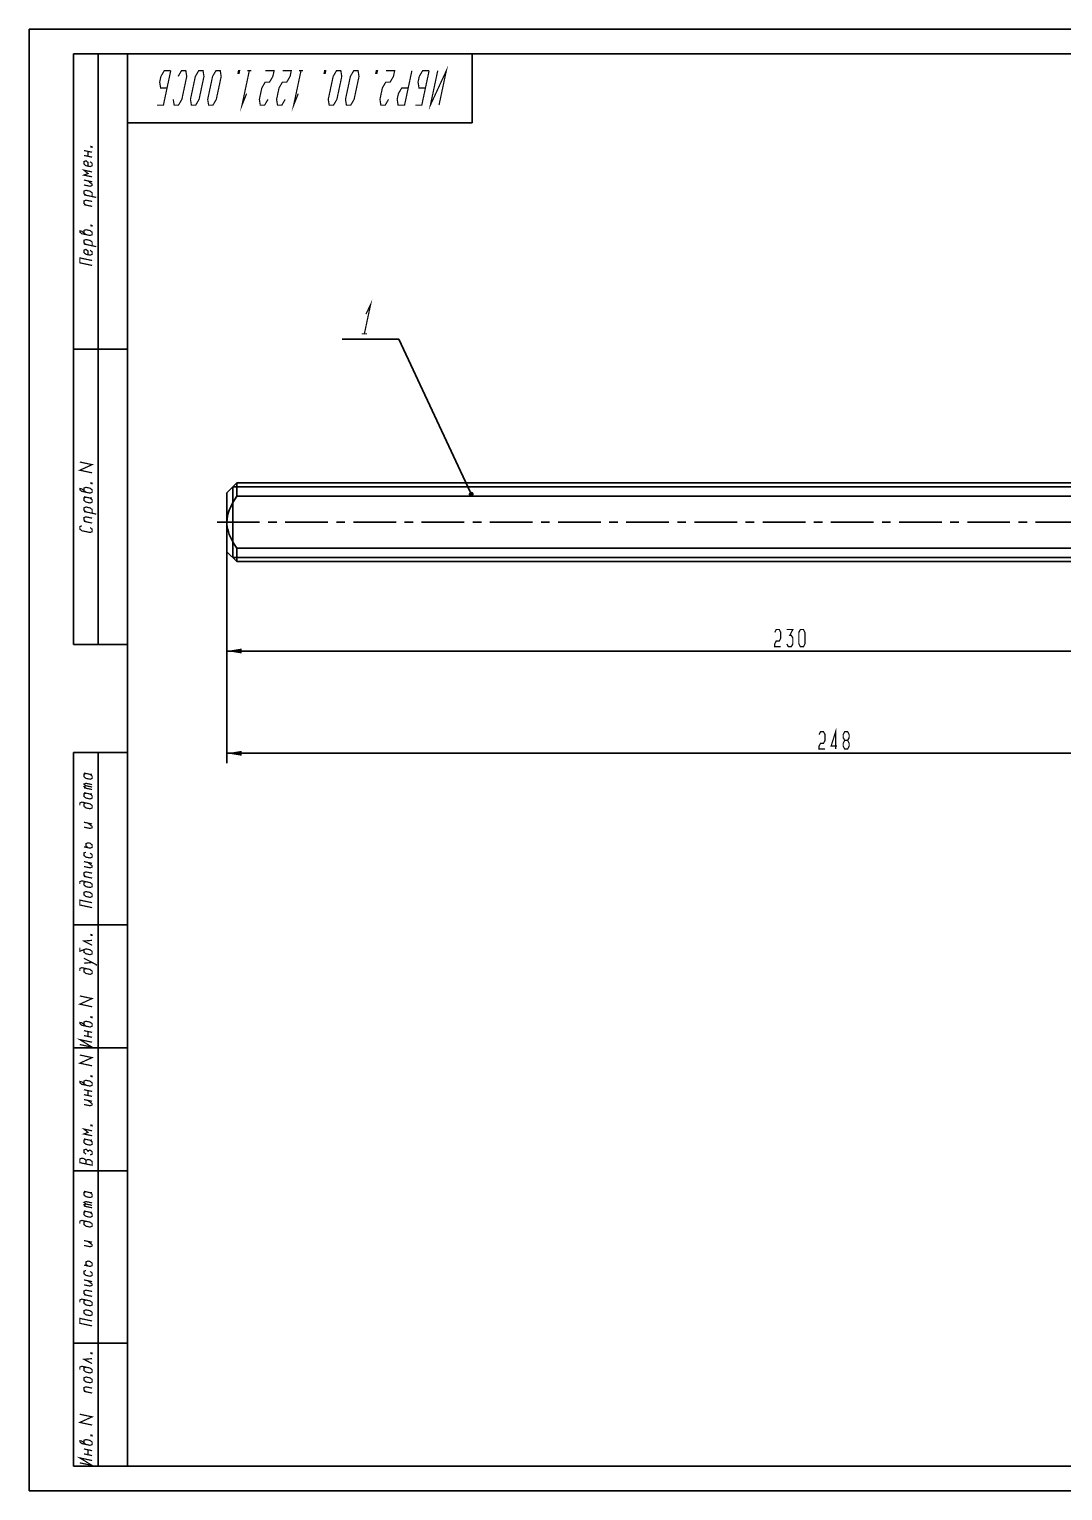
# Model space of a CAD drawing. Header units: millimetres. Extents: x 0 to 420, y 0 to 297.
# Drawn here: x 0 to 210, y 0 to 297 of the extents above; entities that cross this region are included whole.
import ezdxf

# ---------------------------------------------------------------- set-up
doc = ezdxf.new("R2010")
doc.units = ezdxf.units.MM
doc.header["$LTSCALE"] = 23.1
doc.linetypes.add('CENTER', pattern=[0.6, 0.375, -0.075, 0.075, -0.075])
doc.layers.get('0').update_dxf_attribs({"linetype": 'CONTINUOUS'})
doc.layers.add('ALL_AXIS', color=7, linetype='CONTINUOUS')
doc.layers.add('ALL_DIMENSIONS', color=7, linetype='CONTINUOUS')
doc.styles.get("Standard").update_dxf_attribs({"font": 'txt', "width": 0.7})
doc.dimstyles.new('DIMSTYLE_1', dxfattribs={"dimtxt": 3.5, "dimasz": 3, "dimexe": 0.18, "dimexo": 0.0625, "dimgap": 0.09, "dimtad": 1, "dimdec": 5, "dimdsep": 46, "dimtxsty": 'STANDARD', "dimblk": '_FILLED', "dimblk1": '_FILLED', "dimblk2": '_FILLED', "dimcen": 0.09, "dimadec": 0, "dimazin": 0, "dimtp": 0.5, "dimtm": 0.5, "dimtfac": 1, "dimtdec": 5, "dimtofl": 0, "dimtmove": 0, "dimatfit": 3, "dimldrblk": '_FILLED', "dimfxl": 1, "dimtolj": 1, "dimarcsym": 0})

# ---------------------------------------------------------------- blocks, each defined once
blk = doc.blocks.new('_FILLED')
at = {"color": 0, "linetype": 'BYBLOCK'}
blk.add_solid([(0, 0), (-1, 0.167), (-1, -0.167)], dxfattribs=at)
blk = doc.blocks.new('*D0')
at = {"layer": 'ALL_DIMENSIONS', "color": 2, "linetype": 'CONTINUOUS'}
for p, q in [((40.15, 196.82), (40.15, 147.86)), ((288.15, 166.82), (288.15, 147.86)), ((40.15, 149.86), (164.15, 149.86)), ((288.15, 149.86), (164.15, 149.86))]:
    blk.add_line(p, q, dxfattribs=at)
at = {"layer": 'ALL_DIMENSIONS', "color": 2, "linetype": 'CONTINUOUS', "xscale": 3, "yscale": 3, "zscale": 3, "rotation": 180}
blk.add_blockref('_FILLED', (40.15, 149.86), dxfattribs=at)
at = {"layer": 'ALL_DIMENSIONS', "color": 2, "linetype": 'CONTINUOUS', "xscale": 3, "yscale": 3, "zscale": 3}
blk.add_blockref('_FILLED', (288.15, 149.86), dxfattribs=at)
blk = doc.blocks.new('*D3')
at = {"layer": 'ALL_DIMENSIONS', "color": 2, "linetype": 'CONTINUOUS'}
for p, q in [((40.15, 190.82), (40.15, 168.64)), ((270.15, 188.82), (270.15, 168.64)), ((40.15, 170.64), (155.15, 170.64)), ((270.15, 170.64), (155.15, 170.64))]:
    blk.add_line(p, q, dxfattribs=at)
at = {"layer": 'ALL_DIMENSIONS', "color": 2, "linetype": 'CONTINUOUS', "xscale": 3, "yscale": 3, "zscale": 3, "rotation": 180}
blk.add_blockref('_FILLED', (40.15, 170.64), dxfattribs=at)
at = {"layer": 'ALL_DIMENSIONS', "color": 2, "linetype": 'CONTINUOUS', "xscale": 3, "yscale": 3, "zscale": 3}
blk.add_blockref('_FILLED', (270.15, 170.64), dxfattribs=at)
blk = doc.blocks.new('BALLOON_BL4', base_point=(76.6, 222.02))
at = {"color": 2, "linetype": 'CONTINUOUS'}
for p in [(63.61, 234), (89.59, 202.96)]:
    blk.add_line(p, (75.13, 234), dxfattribs=at)
at = {"color": 2, "linetype": 'CONTINUOUS', "const_width": 0.25}
for points in [[(68.42, 239.09), (69.37, 241.09), (68.09, 235.09)], [(67.57, 235.09), (68.62, 235.09)]]:
    blk.add_lwpolyline(points, dxfattribs=at)
at = {"color": 2, "linetype": 'CONTINUOUS', "const_width": 0.5}
blk.add_lwpolyline([(89.55, 202.5, 1), (90.05, 202.5, 1)], format="xyb", close=True, dxfattribs=at)

msp = doc.modelspace()

# ---------------------------------------------------------------- linework, layer by layer
at = {"color": 7, "linetype": 'CONTINUOUS'}
for p, q in [((0, 297), (0, 0)), ((0, 297), (420, 297)), ((9, 172), (9, 292)), ((9, 292), (20, 292)), ((14, 172), (14, 292)), ((20, 172), (20, 292)), ((90, 292), (20, 292)), ((20, 278), (20, 292)), ((20, 292), (20, 5)), ((20, 292), (415, 292)), ((90, 278), (90, 292)), ((90, 278), (20, 278)), ((9, 232), (20, 232)), ((42.154283, 204.823864), (40.154283, 202.823864)), ((40.154283, 190.823864), (40.154283, 202.823864)), ((41.354283, 204.023864), (41.354283, 189.623864)), ((42.154283, 204.823864), (42.154283, 202.115366)), ((273.775082, 202.115366), (42.154283, 202.115366)), ((42.154283, 188.823864), (40.154283, 190.823864)), ((42.154283, 191.532361), (42.154283, 188.823864)), ((274.982589, 191.532361), (42.154283, 191.532361)), ((9, 172), (20, 172)), ((9, 5), (9, 150)), ((9, 150), (20, 150)), ((14, 5), (14, 150)), ((20, 5), (20, 150)), ((9, 115), (20, 115)), ((9, 90), (20, 90)), ((9, 65), (20, 65)), ((9, 30), (20, 30)), ((9, 5), (20, 5)), ((415, 5), (20, 5)), ((0, 0), (420, 0))]:
    msp.add_line(p, q, dxfattribs=at)
at = {"color": 2, "linetype": 'CONTINUOUS'}
for p, q in [((41.354283, 204.023864), (270.154283, 204.023864)), ((41.354283, 189.623864), (270.154283, 189.623864))]:
    msp.add_line(p, q, dxfattribs=at)
at = {"color": 2, "linetype": 'CONTINUOUS', "const_width": 0.25}
for points in [[(28.749998, 288.578203), (27.262105, 281.578195), (25.949604, 281.578195)], [(28.749998, 288.578203), (27.437498, 288.578203), (26.752017, 287.411514), (26.504034, 286.24485), (26.693552, 285.078186), (28.006052, 285.078186)], [(29.260085, 282.744858), (29.449603, 281.578195), (30.324604, 281.578195), (31.010088, 282.744858), (32.002018, 287.411514), (31.812501, 288.578203), (30.9375, 288.578203), (30.252016, 287.411514)], [(35.312498, 288.578203), (35.502016, 287.411514), (34.510085, 282.744858), (33.824605, 281.578195), (32.949604, 281.578195), (32.760087, 282.744858), (33.752017, 287.411514), (34.437501, 288.578203), (35.312498, 288.578203)], [(38.8125, 288.578203), (39.002017, 287.411514), (38.010087, 282.744858), (37.324603, 281.578195), (36.449605, 281.578195), (36.260088, 282.744858), (37.252018, 287.411514), (37.937498, 288.578203), (38.8125, 288.578203)], [(42.531248, 288.578203), (42.75, 288.578203), (42.626007, 287.994858), (42.40726, 287.994858), (42.531248, 288.578203)], [(44.164321, 283.911522), (43.230853, 281.578195), (44.71875, 288.578203)], [(45.156248, 288.578203), (44.281251, 288.578203)], [(48.510087, 282.744858), (47.824603, 281.578195), (46.949605, 281.578195), (46.760088, 282.744858), (47.256053, 285.078186), (47.941536, 286.24485), (48.816534, 286.24485), (49.502017, 287.411514), (49.749998, 288.578203), (48, 288.578203)], [(52.010088, 282.744858), (51.324604, 281.578195), (50.449603, 281.578195), (50.260085, 282.744858), (50.756051, 285.078186), (51.441534, 286.24485), (52.316535, 286.24485), (53.002018, 287.411514), (53.25, 288.578203), (51.500001, 288.578203)], [(54.664318, 283.911522), (53.730853, 281.578195), (55.218753, 288.578203)], [(55.656248, 288.578203), (54.781251, 288.578203)], [(60.031251, 288.578203), (60.249998, 288.578203), (60.12601, 287.994858), (59.907262, 287.994858), (60.031251, 288.578203)], [(63.312501, 288.578203), (63.502018, 287.411514), (62.510088, 282.744858), (61.824601, 281.578195), (60.949603, 281.578195), (60.760085, 282.744858), (61.752016, 287.411514), (62.437503, 288.578203), (63.312501, 288.578203)], [(66.812498, 288.578203), (67.002016, 287.411514), (66.010085, 282.744858), (65.324605, 281.578195), (64.449601, 281.578195), (64.26009, 282.744858), (65.252014, 287.411514), (65.937501, 288.578203), (66.812498, 288.578203)], [(70.531251, 288.578203), (70.749998, 288.578203), (70.62601, 287.994858), (70.407262, 287.994858), (70.531251, 288.578203)], [(73.010088, 282.744858), (72.324601, 281.578195), (71.449603, 281.578195), (71.260085, 282.744858), (71.756054, 285.078186), (72.441534, 286.24485), (73.316532, 286.24485), (74.002018, 287.411514), (74.250003, 288.578203), (72.500001, 288.578203)], [(77.750001, 288.578203), (76.262101, 281.578195), (74.949601, 281.578195), (74.76009, 282.744858), (75.008068, 283.911522), (75.693554, 285.078186), (77.006054, 285.078186)], [(81.249998, 288.578203), (79.762105, 281.578195), (78.449605, 281.578195)], [(81.249998, 288.578203), (79.937498, 288.578203), (79.252018, 287.411514), (79.004034, 286.24485), (79.193552, 285.078186), (80.506052, 285.078186)], [(83.262103, 281.578195), (84.750003, 288.578203), (81.512101, 281.578195), (83.000001, 288.578203)], [(12.777926, 273.125002), (12.777926, 273.000007), (12.569592, 273.044279), (12.569592, 273.169274), (12.777926, 273.125002)], [(11.111259, 272.354268), (12.777926, 271.999995)], [(12.777926, 271.000009), (11.111259, 271.354255)], [(11.944593, 269.17712), (11.944593, 269.927142), (11.527926, 270.265701), (11.111259, 270.104253), (11.111259, 269.604272), (11.527926, 269.265688), (12.361259, 269.088578), (12.777926, 269.25), (12.777926, 269.750006), (12.361259, 270.088564)], [(11.944593, 271.177119), (11.944593, 272.177131)], [(12.777926, 267.000011), (11.111259, 267.354258), (11.944593, 267.677128), (11.111259, 268.35427), (12.777926, 267.999998)], [(11.111259, 266.354271), (12.777926, 265.999999)], [(11.111259, 265.354259), (12.361259, 265.088555), (12.777926, 265.250002), (12.777926, 265.499993), (11.944593, 266.177135)], [(12.777926, 262.999988), (12.777926, 263.75001), (12.361259, 264.088568), (11.527926, 264.265704), (11.111259, 264.104257), (11.111259, 263.60425), (11.527926, 263.265692)], [(13.611259, 262.822877), (11.111259, 263.35426)], [(11.527926, 261.265693), (11.111259, 261.604252), (11.111259, 262.104258), (11.527926, 262.265706), (12.777926, 262.000001)], [(12.777926, 260.999989), (11.111259, 261.354261)], [(11.527926, 255.265697), (10.694593, 255.942814), (10.277926, 256.031382), (10.277926, 255.781392), (10.694593, 255.442833), (12.361259, 255.088561), (12.777926, 255.250009), (12.777926, 255.749989), (12.361259, 256.088573), (11.527926, 256.265684), (11.111259, 256.104261), (11.111259, 255.604255)], [(12.777926, 257.125012), (12.777926, 256.999991), (12.569592, 257.044288), (12.569592, 257.169283), (12.777926, 257.125012)], [(12.777926, 252.999994), (12.777926, 253.74999), (12.361259, 254.088574), (11.527926, 254.265685), (11.111259, 254.104263), (11.111259, 253.604257), (11.527926, 253.265698)], [(13.611259, 252.822858), (11.111259, 253.354266)], [(12.777926, 248.999996), (10.277926, 249.531379), (10.277926, 250.531392), (12.777926, 250.000009)], [(11.944593, 251.177131), (11.944593, 251.927128), (11.527926, 252.265686), (11.111259, 252.104264), (11.111259, 251.604258), (11.527926, 251.265699), (12.361259, 251.088563), (12.777926, 251.250011), (12.777926, 251.749991), (12.361259, 252.088575)], [(12.777926, 206.85416), (10.277926, 207.385569), (12.777926, 208.52083), (10.277926, 209.052213)], [(12.777926, 204.770823), (12.777926, 204.645828), (12.569592, 204.690125), (12.569592, 204.81512), (12.777926, 204.770823)], [(11.527926, 202.911533), (10.694593, 203.58865), (10.277926, 203.677218), (10.277926, 203.427228), (10.694593, 203.088669), (12.361259, 202.734397), (12.777926, 202.895845), (12.777926, 203.395825), (12.361259, 203.734409), (11.527926, 203.91152), (11.111259, 203.750098), (11.111259, 203.250092)], [(11.111259, 202.000089), (12.361259, 201.73441), (12.777926, 201.770837)], [(11.527926, 201.911521), (11.111259, 201.750099), (11.111259, 201.250093), (11.527926, 200.911534), (12.361259, 200.734398), (12.777926, 200.895846), (12.777926, 201.395826), (12.361259, 201.73441)], [(12.777926, 198.645831), (12.777926, 199.395828), (12.361259, 199.734386), (11.527926, 199.911522), (11.111259, 199.7501), (11.111259, 199.250094), (11.527926, 198.911536)], [(13.611259, 198.468695), (11.111259, 199.000104)], [(10.694593, 196.088661), (10.277926, 195.927213), (10.277926, 195.427233), (10.694593, 195.088649), (12.361259, 194.734402), (12.777926, 194.895824), (12.777926, 195.39583), (12.361259, 195.734388)], [(11.527926, 196.911537), (11.111259, 197.250095), (11.111259, 197.750101), (11.527926, 197.911523), (12.777926, 197.645845)], [(12.777926, 196.645833), (11.111259, 197.000105)], [(11.111259, 145.854261), (12.361259, 145.58857), (12.777926, 145.624997)], [(11.527926, 145.765693), (11.111259, 145.604258), (11.111259, 145.104265), (11.527926, 144.765694), (12.361259, 144.588571), (12.777926, 144.750005), (12.777926, 145.249999), (12.361259, 145.58857)], [(11.527926, 143.265701), (11.111259, 143.60426), (11.527926, 143.765695), (12.777926, 143.500003)], [(11.527926, 142.765695), (11.111259, 143.104266), (11.527926, 143.265701), (12.777926, 142.999997)], [(12.777926, 142.500004), (11.111259, 142.854263)], [(11.527926, 139.765697), (11.111259, 139.604262), (11.111259, 139.104256), (11.527926, 138.765698), (12.361259, 138.588561), (12.777926, 138.749996), (12.777926, 139.250002), (12.361259, 139.588561), (10.694593, 139.94282), (10.277926, 139.781385), (10.277926, 139.281392)], [(11.111259, 141.854264), (12.361259, 141.58856), (12.777926, 141.624999)], [(11.527926, 141.765696), (11.111259, 141.604261), (11.111259, 141.104255), (11.527926, 140.765696), (12.361259, 140.58856), (12.777926, 140.749995), (12.777926, 141.250001), (12.361259, 141.58856)], [(11.111259, 135.854255), (12.777926, 135.499995)], [(11.111259, 134.854255), (12.361259, 134.588564), (12.777926, 134.749999), (12.777926, 135.000002), (11.944593, 135.677131)], [(11.111259, 130.854258), (12.361259, 130.588566), (12.777926, 130.750001), (12.777926, 131.249995), (12.361259, 131.588566), (11.944593, 131.677134), (11.527926, 131.515699), (11.527926, 131.015693), (11.944593, 130.677134)], [(11.527926, 129.76569), (11.111259, 129.604255), (11.111259, 129.104262), (11.527926, 128.765691), (12.361259, 128.588568), (12.777926, 128.750002), (12.777926, 129.249996), (12.361259, 129.588567)], [(11.111259, 127.85426), (12.777926, 127.5)], [(11.111259, 126.85426), (12.361259, 126.588569), (12.777926, 126.750004), (12.777926, 126.999994), (11.944593, 127.677136)], [(11.527926, 124.765693), (11.111259, 125.104265), (11.111259, 125.604258), (11.527926, 125.765693), (12.777926, 125.500001)], [(12.777926, 124.500002), (11.111259, 124.854261)], [(11.527926, 123.765694), (11.111259, 123.604259), (11.111259, 123.104266), (11.527926, 122.765695), (12.361259, 122.588571), (12.777926, 122.750006), (12.777926, 123.249999), (12.361259, 123.588571), (10.694593, 123.94283), (10.277926, 123.781395), (10.277926, 123.281389)], [(12.361259, 120.58856), (12.777926, 120.749995), (12.777926, 121.250001), (12.361259, 121.588559), (11.527926, 121.765695), (11.111259, 121.60426), (11.111259, 121.104267), (11.527926, 120.765696), (12.361259, 120.58856)], [(12.777926, 118.500005), (10.277926, 119.031389), (10.277926, 120.031388), (12.777926, 119.500005)], [(12.777926, 112.979161), (12.777926, 112.854166), (12.569592, 112.89845), (12.569592, 113.023445), (12.777926, 112.979161)], [(11.111259, 109.958425), (11.111259, 109.458431), (11.527926, 109.11986), (12.361259, 108.942737), (12.777926, 109.104172), (12.777926, 109.604165), (12.361259, 109.942736), (11.527926, 110.11986), (10.277926, 109.635555), (10.277926, 110.385564)], [(12.777926, 110.854167), (11.111259, 111.708433), (12.777926, 111.854167)], [(13.611259, 106.677034), (13.611259, 106.927037), (11.111259, 108.208429)], [(11.111259, 107.20843), (12.777926, 107.354163)], [(11.527926, 106.119862), (11.111259, 105.958427), (11.111259, 105.458434), (11.527926, 105.119863), (12.361259, 104.942726), (12.777926, 105.104161), (12.777926, 105.604167), (12.361259, 105.942726), (10.694593, 106.296998), (10.277926, 106.135563), (10.277926, 105.635557)], [(12.777926, 98.354169), (10.277926, 98.885552), (12.777926, 100.020839), (10.277926, 100.552222)], [(11.527926, 94.411529), (10.694593, 95.088658), (10.277926, 95.177227), (10.277926, 94.927224), (10.694593, 94.588665), (12.361259, 94.234393), (12.777926, 94.395828), (12.777926, 94.895834), (12.361259, 95.234405), (11.527926, 95.411528), (11.111259, 95.250093), (11.111259, 94.7501)], [(12.777926, 96.270831), (12.777926, 96.145836), (12.569592, 96.19012), (12.569592, 96.315115), (12.777926, 96.270831)], [(11.111259, 93.500098), (12.777926, 93.145838)], [(12.777926, 92.145839), (11.111259, 92.500098)], [(11.944593, 92.322962), (11.944593, 93.322961)], [(10.277926, 90.677223), (12.777926, 90.145827), (10.277926, 91.677222), (12.777926, 91.145839)], [(12.777926, 86.354163), (10.277926, 86.885559), (12.777926, 88.020833), (10.277926, 88.552229)], [(11.527926, 82.411523), (10.694593, 83.088666), (10.277926, 83.177221), (10.277926, 82.927231), (10.694593, 82.58866), (12.361259, 82.2344), (12.777926, 82.395835), (12.777926, 82.895828), (12.361259, 83.234399), (11.527926, 83.411523), (11.111259, 83.250088), (11.111259, 82.750095)], [(12.777926, 84.270839), (12.777926, 84.145831), (12.569592, 84.190115), (12.569592, 84.31511), (12.777926, 84.270839)], [(11.111259, 81.500092), (12.777926, 81.145833)], [(12.777926, 80.145833), (11.111259, 80.500093)], [(11.944593, 80.322969), (11.944593, 81.322969)], [(11.111259, 79.500093), (12.777926, 79.145834)], [(11.111259, 78.500094), (12.361259, 78.234396), (12.777926, 78.395831), (12.777926, 78.645834), (11.944593, 79.32297)], [(12.777926, 74.270832), (12.777926, 74.14583), (12.569592, 74.190114), (12.569592, 74.315116), (12.777926, 74.270832)], [(12.777926, 72.145832), (11.111259, 72.500091), (11.944593, 72.822961), (11.111259, 73.500097), (12.777926, 73.145831)], [(11.111259, 71.500092), (12.361259, 71.2344), (12.777926, 71.270834)], [(11.527926, 71.41153), (11.111259, 71.250095), (11.111259, 70.750096), (11.527926, 70.411531), (12.361259, 70.234401), (12.777926, 70.395836), (12.777926, 70.895836), (12.361259, 71.2344)], [(12.361259, 68.234396), (12.777926, 68.395831), (12.777926, 68.89583), (12.361259, 69.234402), (11.944593, 69.072967), (11.527926, 69.411531), (11.111259, 69.250096), (11.111259, 68.750097), (11.527926, 68.411532)], [(11.944593, 68.822964), (11.944593, 69.072967)], [(12.777926, 66.145835), (12.777926, 66.895832), (12.361259, 67.234396), (11.944593, 67.322964), (11.527926, 67.16153), (11.111259, 67.500094), (10.694593, 67.588662), (10.277926, 67.427227), (10.277926, 66.677225), (12.777926, 66.145835)], [(11.527926, 66.411527), (11.527926, 67.16153)], [(11.111259, 60.854262), (12.361259, 60.588564), (12.777926, 60.624998)], [(11.527926, 60.765694), (11.111259, 60.604259), (11.111259, 60.104259), (11.527926, 59.765695), (12.361259, 59.588565), (12.777926, 59.75), (12.777926, 60.249999), (12.361259, 60.588564)], [(11.527926, 58.265695), (11.111259, 58.60426), (11.527926, 58.765695), (12.777926, 58.499997)], [(11.527926, 57.765696), (11.111259, 58.104261), (11.527926, 58.265695), (12.777926, 57.999998)], [(12.777926, 57.499998), (11.111259, 57.854264)], [(11.111259, 56.854258), (12.361259, 56.588567), (12.777926, 56.625)], [(11.527926, 56.765696), (11.111259, 56.604261), (11.111259, 56.104262), (11.527926, 55.765697), (12.361259, 55.588567), (12.777926, 55.750002), (12.777926, 56.250002), (12.361259, 56.588567)], [(11.527926, 54.765698), (11.111259, 54.604263), (11.111259, 54.104263), (11.527926, 53.765698), (12.361259, 53.588568), (12.777926, 53.749997), (12.777926, 54.250003), (12.361259, 54.588568), (10.694593, 54.942827), (10.277926, 54.781393), (10.277926, 54.281393)], [(11.111259, 50.854262), (12.777926, 50.500002)], [(11.111259, 49.854262), (12.361259, 49.588564), (12.777926, 49.749999), (12.777926, 50.000002), (11.944593, 50.677132)], [(11.111259, 45.854258), (12.361259, 45.588567), (12.777926, 45.750002), (12.777926, 46.250002), (12.361259, 46.588566), (11.944593, 46.677128), (11.527926, 46.515693), (11.527926, 46.015693), (11.944593, 45.677129)], [(11.527926, 44.765697), (11.111259, 44.604262), (11.111259, 44.104263), (11.527926, 43.765698), (12.361259, 43.588568), (12.777926, 43.750003), (12.777926, 44.250003), (12.361259, 44.588568)], [(11.111259, 42.85426), (12.777926, 42.500001)], [(11.111259, 41.854261), (12.361259, 41.588563), (12.777926, 41.749998), (12.777926, 42.000001), (11.944593, 42.67713)], [(11.527926, 38.765695), (11.111259, 38.60426), (11.111259, 38.10426), (11.527926, 37.765695), (12.361259, 37.588565), (12.777926, 37.75), (12.777926, 38.25), (12.361259, 38.588565), (10.694593, 38.942824), (10.277926, 38.781389), (10.277926, 38.28139)], [(11.527926, 39.765694), (11.111259, 40.104259), (11.111259, 40.604258), (11.527926, 40.765693), (12.777926, 40.500002)], [(12.777926, 39.500002), (11.111259, 39.854262)], [(12.361259, 35.588567), (12.777926, 35.750002), (12.777926, 36.250001), (12.361259, 36.588566), (11.527926, 36.765696), (11.111259, 36.604261), (11.111259, 36.104261), (11.527926, 35.765696), (12.361259, 35.588567)], [(12.777926, 33.5), (10.277926, 34.031389), (10.277926, 35.031389), (12.777926, 34.499999)], [(12.777926, 25.854168), (11.111259, 26.708427), (12.777926, 26.854167)], [(12.777926, 27.979168), (12.777926, 27.854167), (12.569592, 27.898451), (12.569592, 28.023452), (12.777926, 27.979168)], [(11.527926, 25.11986), (11.111259, 24.958428), (11.111259, 24.458429), (11.527926, 24.119861), (12.361259, 23.942731), (12.777926, 24.104166), (12.777926, 24.604166), (12.361259, 24.94273), (10.694593, 25.29699), (10.277926, 25.135555), (10.277926, 24.635559)], [(12.361259, 21.942732), (12.777926, 22.104167), (12.777926, 22.604167), (12.361259, 22.942732), (11.527926, 23.119861), (11.111259, 22.958427), (11.111259, 22.458427), (11.527926, 22.119862), (12.361259, 21.942732)], [(11.527926, 20.119863), (11.111259, 20.458428), (11.111259, 20.958428), (11.527926, 21.119863), (12.777926, 20.854168)], [(12.777926, 19.854165), (11.111259, 20.208428)], [(12.777926, 13.354166), (10.277926, 13.885559), (12.777926, 15.020833), (10.277926, 15.552225)], [(11.527926, 9.41153), (10.694593, 10.088659), (10.277926, 10.177224), (10.277926, 9.927224), (10.694593, 9.588659), (12.361259, 9.2344), (12.777926, 9.395835), (12.777926, 9.895834), (12.361259, 10.234399), (11.527926, 10.411529), (11.111259, 10.250094), (11.111259, 9.750094)], [(12.777926, 11.270832), (12.777926, 11.145834), (12.569592, 11.190114), (12.569592, 11.315116), (12.777926, 11.270832)], [(10.277926, 5.677224), (12.777926, 5.145834), (10.277926, 6.677226), (12.777926, 6.145833)], [(11.111259, 8.500095), (12.777926, 8.145832)], [(12.777926, 7.145833), (11.111259, 7.500096)], [(11.944593, 7.322963), (11.944593, 8.322965)]]:
    msp.add_lwpolyline(points, dxfattribs=at)
at = {"color": 7, "linetype": 'CONTINUOUS'}
for points in [[(40.154283, 196.823864), (40.183887, 197.423761), (40.275599, 198.036508), (40.428666, 198.659372), (40.645351, 199.300546), (40.928675, 199.968125), (41.275614, 200.659662), (41.683898, 201.375441), (42.154283, 202.115366)], [(42.154283, 191.532361), (41.775369, 192.123575), (41.435265, 192.699218), (41.133505, 193.259002), (40.871488, 193.803791), (40.650572, 194.333755), (40.470409, 194.850683), (40.33136, 195.355443), (40.232651, 195.850956), (40.173543, 196.34083), (40.154283, 196.823864)]]:
    msp.add_lwpolyline(points, dxfattribs=at)
at = {"layer": 'ALL_AXIS', "color": 7, "linetype": 'CONTINUOUS'}
for p, q in [((275.264439, 204.823864), (42.154283, 204.823864)), ((280.154283, 188.823864), (42.154283, 188.823864))]:
    msp.add_line(p, q, dxfattribs=at)
at = {"layer": 'ALL_AXIS', "color": 7, "linetype": 'CENTER'}
msp.add_line((38.154283, 196.823864), (292.154283, 196.823864), dxfattribs=at)
at = {"layer": 'ALL_DIMENSIONS', "color": 2, "linetype": 'CONTINUOUS', "const_width": 0.25}
for points in [[(151.479278, 174.431642), (151.785536, 175.014974), (152.398028, 175.014974), (152.704286, 174.431642), (152.704286, 173.264965), (152.398028, 172.681633), (151.785536, 172.681633), (151.479278, 172.098301), (151.479278, 171.514969), (152.704286, 171.514969)], [(153.929282, 175.014974), (155.154278, 175.014974), (154.541786, 173.84831), (154.848032, 173.84831), (155.154278, 173.264965), (155.154278, 172.098301), (154.848032, 171.514969), (154.235528, 171.514969), (153.929282, 172.098301)], [(156.685532, 171.514969), (156.379286, 172.098301), (156.379286, 174.431642), (156.685532, 175.014974), (157.298036, 175.014974), (157.604282, 174.431642), (157.604282, 172.098301), (157.298036, 171.514969), (156.685532, 171.514969)], [(163.84804, 150.739043), (163.84804, 154.239047), (162.92929, 151.322375), (164.154285, 151.322375)], [(160.479285, 153.655715), (160.785531, 154.239047), (161.398035, 154.239047), (161.704281, 153.655715), (161.704281, 152.489039), (161.398035, 151.905707), (160.785531, 151.905707), (160.479285, 151.322375), (160.479285, 150.739043), (161.704281, 150.739043)], [(166.298031, 152.489039), (166.60429, 153.072383), (166.60429, 153.655715), (166.298031, 154.239047), (165.68554, 154.239047), (165.379281, 153.655715), (165.379281, 153.072383), (165.68554, 152.489039)], [(165.68554, 150.739043), (166.298031, 150.739043), (166.60429, 151.322375), (166.60429, 151.905707), (166.298031, 152.489039), (165.68554, 152.489039), (165.379281, 151.905707), (165.379281, 151.322375), (165.68554, 150.739043)]]:
    msp.add_lwpolyline(points, dxfattribs=at)

# ---------------------------------------------------------------- block references
at = {"color": 2, "linetype": 'CONTINUOUS'}
msp.add_blockref('BALLOON_BL4', (76.600157, 222.024367), dxfattribs=at)

# ---------------------------------------------------------------- dimensions: what is measured, and where the dimension line sits
at = {"layer": 'ALL_DIMENSIONS', "color": 2, "linetype": 'CONTINUOUS'}
dim = msp.add_linear_dim(base=(40.154283, 149.864045), p1=(288.154283, 166.823864), p2=(40.154283, 196.823864), angle=180, dimstyle='DIMSTYLE_1', dxfattribs=at)
dim.commit()
dim.dimension.update_dxf_attribs({"geometry": '*D0', "text_midpoint": (160.479283, 150.739045), "dimtype": 160})
dim = msp.add_linear_dim(base=(270.154283, 170.639971), p1=(40.154283, 190.823864), p2=(270.154283, 188.823864), dimstyle='DIMSTYLE_1', dxfattribs=at)
dim.commit()
dim.dimension.update_dxf_attribs({"geometry": '*D3', "text_midpoint": (151.479283, 171.514971), "dimtype": 160})

doc.saveas('drawing.dxf')
